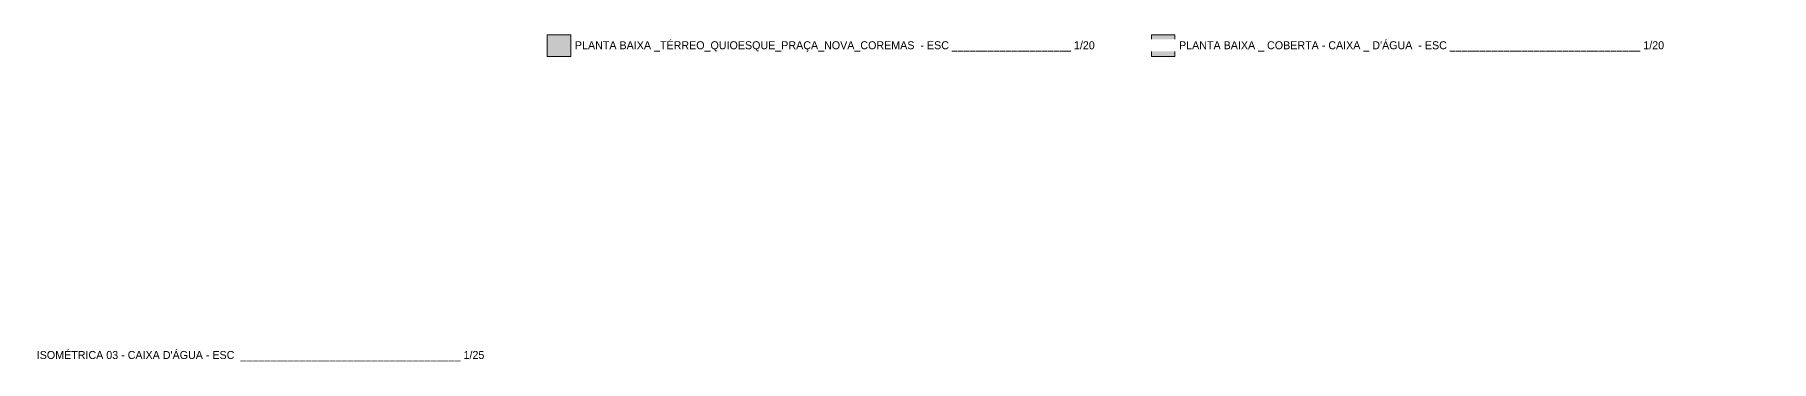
# Model space of a CAD drawing. Header units: metres. Extents: x 15 to 69.3, y -12.4 to 16.4.
# Drawn here: x 68.529 to 69.289, y 2.53 to 2.673 of the extents above; entities that cross this region are included whole.
import ezdxf

# ---------------------------------------------------------------- set-up
doc = ezdxf.new("R2010")
doc.units = ezdxf.units.M
for name, color, linetype, lineweight in [('A-DETL', 7, 'Continuous', 5), ('A-DETL-GENF', 7, 'Continuous', 5), ('G-ANNO-TEXT', 7, 'Continuous', 5)]:
    doc.layers.add(name, color=color, linetype=linetype, lineweight=lineweight)
doc.styles.add('Century Gothic_8', font='GOTHIC.TTF', dxfattribs={"height": 0.0035})

msp = doc.modelspace()

# ---------------------------------------------------------------- hatches: boundary and pattern name
at = {"layer": 'A-DETL-GENF', "true_color": 0x00ffff}
for points in [[(68.7638, 2.66344), (68.7638, 2.67295), (68.75357, 2.67295), (68.75357, 2.66344)], [(69.02804, 2.66344), (69.02804, 2.67295), (69.0178, 2.67295), (69.0178, 2.66344)]]:
    msp.add_hatch(color=4, dxfattribs=at).paths.add_polyline_path(points)

# ---------------------------------------------------------------- linework, layer by layer
at = {"layer": 'A-DETL'}
for p, q in [((68.7638, 2.67295), (68.75357, 2.67295)), ((68.75357, 2.67295), (68.75357, 2.66344)), ((68.7638, 2.66344), (68.7638, 2.67295)), ((69.02804, 2.67295), (69.0178, 2.67295)), ((69.0178, 2.67295), (69.0178, 2.66344)), ((69.02804, 2.66344), (69.02804, 2.67295)), ((68.75357, 2.66344), (68.7638, 2.66344)), ((69.0178, 2.66344), (69.02804, 2.66344))]:
    msp.add_line(p, q, dxfattribs=at)

# ---------------------------------------------------------------- texts
at = {"layer": 'G-ANNO-TEXT', "insert": (68.53026, 2.53449), "char_height": 0.0035, "width": 0.2388227, "attachment_point": 1, "style": 'Century Gothic_8', "bg_fill": 3, "box_fill_scale": 1.25, "bg_fill_color": 256, "bg_fill_true_color": 13158600, "bg_fill_transparency": 0}
msp.add_mtext("ISOMÉTRICA 03 - CAIXA D'ÁGUA - ESC  _____________________________________ 1/25", dxfattribs=at)

# ---------------------------------------------------------------- next in the draw order: texts
at = {"layer": 'G-ANNO-TEXT', "insert": (68.76564, 2.67008), "char_height": 0.0035, "width": 0.27554, "attachment_point": 1, "style": 'Century Gothic_8', "bg_fill": 3, "box_fill_scale": 1.25, "bg_fill_color": 256, "bg_fill_true_color": 13158600, "bg_fill_transparency": 0}
msp.add_mtext('PLANTA BAIXA _TÉRREO_QUIOESQUE_PRAÇA_NOVA_COREMAS  - ESC ____________________ 1/20', dxfattribs=at)

# ---------------------------------------------------------------- next in the draw order: texts
at = {"layer": 'G-ANNO-TEXT', "insert": (69.02987, 2.67008), "char_height": 0.0035, "width": 0.2581434, "attachment_point": 1, "style": 'Century Gothic_8', "bg_fill": 3, "box_fill_scale": 1.25, "bg_fill_color": 256, "bg_fill_true_color": 13158600, "bg_fill_transparency": 0}
msp.add_mtext("PLANTA BAIXA _ COBERTA - CAIXA _ D'ÁGUA  - ESC ________________________________ 1/20", dxfattribs=at)

doc.saveas('drawing.dxf')
